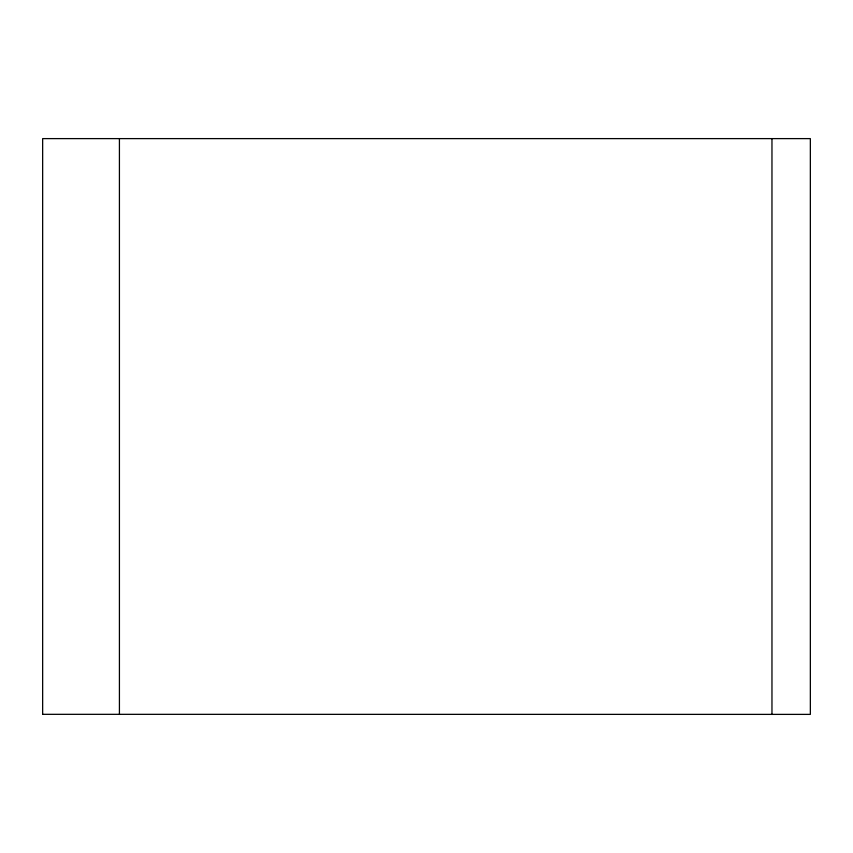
<?xml version="1.0" encoding="UTF-8"?>
<svg xmlns="http://www.w3.org/2000/svg" width="853" height="853" viewBox="0 0 853 853"><rect width="100%" height="100%" fill="white"/><g stroke="black" fill="none" stroke-linecap="round" stroke-linejoin="round"><path stroke-width="1.28" d="M42.65 714.324L810.35 714.387L810.35 138.612L42.65 138.612L42.65 714.387M771.965 138.612L771.965 714.387M119.42 138.612L119.42 714.387"/></g></svg>
